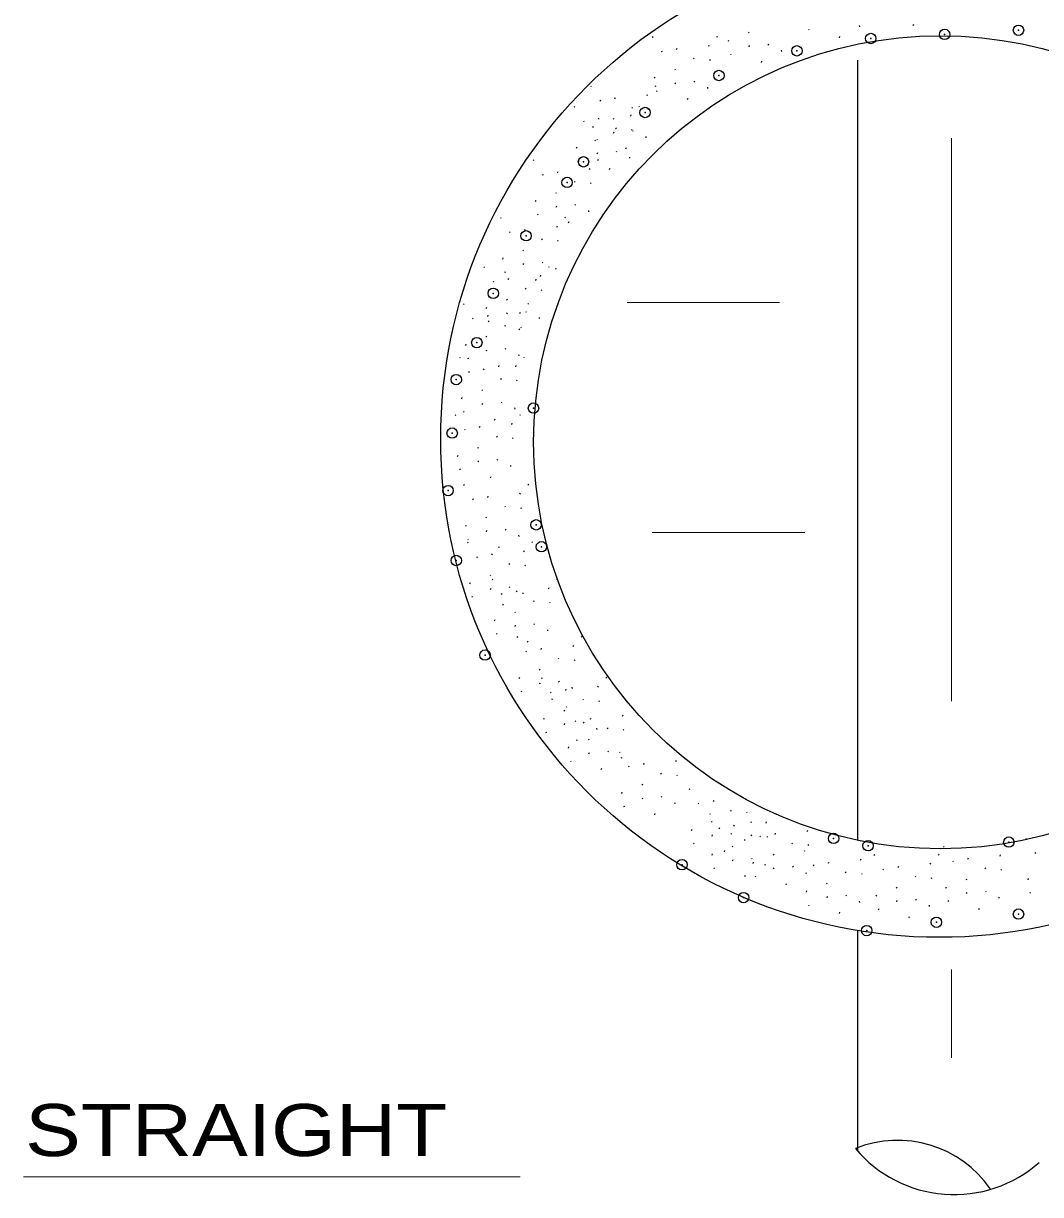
# Model space of a CAD drawing. Extents: x -6742 to 22381, y -5996 to 22381.
# Drawn here: x -6742 to -4495, y -655 to 1934 of the extents above; entities that cross this region are included whole.
import ezdxf

# ---------------------------------------------------------------- set-up
doc = ezdxf.new("R2010")
doc.units = 0
doc.header["$LTSCALE"] = 46
doc.header["$PDMODE"] = 32
doc.header["$PDSIZE"] = 23
doc.layers.add('63', color=7, linetype='Continuous', lineweight=25)

msp = doc.modelspace()

# ---------------------------------------------------------------- linework, layer by layer
at = {"layer": '63'}
for p, q in [((-5007.74, 1921.59), (-5006.54, 1919.79)), ((-4895.29, 1929.54), (-4894.99, 1926.84)), ((-4776.02, 1929.56), (-4774.82, 1932.26)), ((-5352.77, 1905.31), (-5351.57, 1903.51)), ((-5210.41, 1905.99), (-5209.21, 1904.19)), ((-5184.42, 1894.83), (-5183.22, 1897.53)), ((-5139.85, 1914.96), (-5138.65, 1913.16)), ((-4939.27, 1902.3), (-4938.07, 1905)), ((-5332.67, 1873.38), (-5331.47, 1871.58)), ((-5299.12, 1876.88), (-5297.92, 1879.58)), ((-5228.09, 1883.77), (-5226.89, 1886.47)), ((-5180.06, 1867.07), (-5178.86, 1865.27)), ((-5138.87, 1882.54), (-5137.67, 1885.24)), ((-5097.28, 1888.35), (-5096.08, 1886.55)), ((-5067.61, 1875.02), (-5067.31, 1872.32)), ((-5261.66, 1857.7), (-5260.46, 1855.9)), ((-5226.24, 1854.46), (-5225.04, 1852.66)), ((-5111.59, 1847.78), (-5110.39, 1850.47)), ((-4898.27, 128.15), (-4898.27, 1853.33)), ((-5347.67, 1813.05), (-5346.48, 1815.74)), ((-5303.1, 1833.17), (-5301.9, 1831.37)), ((-5488.82, 1796.26), (-5487.62, 1794.46)), ((-5346.45, 1796.94), (-5345.25, 1795.14)), ((-5302.12, 1800.76), (-5300.92, 1803.45)), ((-5260.53, 1806.56), (-5259.34, 1804.76)), ((-5230.86, 1793.23), (-5230.56, 1790.53)), ((-5468.71, 1764.33), (-5467.51, 1762.53)), ((-5435.17, 1767.83), (-5433.97, 1770.53)), ((-5364.14, 1774.72), (-5362.94, 1777.42)), ((-5343.31, 1785.28), (-5342.11, 1783.48)), ((-5274.84, 1765.99), (-5273.64, 1768.69)), ((-5525.09, 1750.82), (-5523.9, 1749.02)), ((-5397.7, 1748.65), (-5396.5, 1746.85)), ((-5382.73, 1751.5), (-5381.53, 1749.7)), ((-5362.28, 1745.41), (-5361.08, 1743.61)), ((-5504.99, 1718.89), (-5503.79, 1717.09)), ((-5471.45, 1722.39), (-5470.25, 1725.09)), ((-5439.15, 1724.12), (-5437.95, 1722.33)), ((-5400.41, 1729.29), (-5399.21, 1731.99)), ((-5483.72, 1704), (-5482.52, 1706.69)), ((-5438.16, 1691.71), (-5436.96, 1694.4)), ((-5433.98, 1703.21), (-5432.78, 1701.41)), ((-5398.56, 1699.97), (-5397.36, 1698.17)), ((-5396.58, 1697.51), (-5395.38, 1695.71)), ((-5366.91, 1684.18), (-5366.61, 1681.48)), ((-5520, 1658.56), (-5518.8, 1661.25)), ((-5479.35, 1676.23), (-5478.16, 1674.43)), ((-5475.43, 1678.69), (-5474.23, 1676.89)), ((-5410.89, 1656.94), (-5409.69, 1659.64)), ((-5615.79, 1632.68), (-5614.59, 1630.88)), ((-5474.44, 1646.27), (-5473.24, 1648.96)), ((-5473.42, 1633.37), (-5472.22, 1631.57)), ((-5432.86, 1652.08), (-5431.66, 1650.28)), ((-5403.19, 1638.74), (-5402.89, 1636.04)), ((-5562.14, 1604.26), (-5560.94, 1606.95)), ((-5515.63, 1630.79), (-5514.44, 1628.99)), ((-5491.11, 1611.15), (-5489.91, 1613.85)), ((-5447.17, 1611.5), (-5445.97, 1614.2)), ((-5595.69, 1600.75), (-5594.49, 1598.96)), ((-5524.68, 1585.08), (-5523.48, 1583.28)), ((-5489.26, 1581.83), (-5488.06, 1580.03)), ((-5566.12, 1560.55), (-5564.92, 1558.75)), ((-5610.69, 1540.42), (-5609.49, 1543.12)), ((-5565.14, 1528.13), (-5563.94, 1530.83)), ((-5523.55, 1533.94), (-5522.35, 1532.14)), ((-5688.35, 1505.46), (-5687.15, 1503.66)), ((-5606.33, 1512.65), (-5605.13, 1510.86)), ((-5545.98, 1506.14), (-5544.78, 1504.34)), ((-5493.88, 1520.6), (-5493.58, 1517.91)), ((-5634.7, 1477.03), (-5633.5, 1479.73)), ((-5563.67, 1483.92), (-5562.47, 1486.62)), ((-5537.86, 1493.37), (-5536.66, 1496.06)), ((-5668.24, 1473.53), (-5667.04, 1471.73)), ((-5597.23, 1457.85), (-5596.04, 1456.05)), ((-5561.81, 1454.61), (-5560.61, 1452.81)), ((-5638.68, 1433.32), (-5637.48, 1431.53)), ((-5683.25, 1413.2), (-5682.05, 1415.89)), ((-5637.69, 1400.91), (-5636.49, 1403.6)), ((-5596.11, 1406.72), (-5594.91, 1404.92)), ((-5724.62, 1396.41), (-5723.43, 1394.61)), ((-5678.89, 1385.43), (-5677.69, 1383.63)), ((-5599.95, 1374.87), (-5598.75, 1377.57)), ((-5582.26, 1397.09), (-5581.06, 1395.29)), ((-5566.44, 1393.38), (-5566.14, 1390.68)), ((-5704.52, 1364.48), (-5703.32, 1362.68)), ((-5670.98, 1367.98), (-5669.78, 1370.68)), ((-5633.51, 1348.8), (-5632.31, 1347)), ((-5610.42, 1366.14), (-5609.22, 1368.84)), ((-5674.96, 1324.27), (-5673.76, 1322.48)), ((-5598.09, 1345.56), (-5596.89, 1343.76)), ((-5769.97, 1314.62), (-5768.77, 1312.82)), ((-5719.53, 1304.15), (-5718.33, 1306.84)), ((-5645.29, 1293.09), (-5644.09, 1295.79)), ((-5632.39, 1297.67), (-5631.19, 1295.87)), ((-5627.61, 1315.31), (-5626.41, 1313.51)), ((-5749.87, 1282.69), (-5748.67, 1280.9)), ((-5716.32, 1286.2), (-5715.12, 1288.89)), ((-5715.16, 1276.38), (-5713.97, 1274.58)), ((-5673.97, 1291.86), (-5672.77, 1294.55)), ((-5602.72, 1284.33), (-5602.42, 1281.63)), ((-5678.86, 1267.02), (-5677.66, 1265.22)), ((-5646.7, 1257.09), (-5645.5, 1259.79)), ((-5643.44, 1263.77), (-5642.24, 1261.97)), ((-5764.87, 1222.36), (-5763.68, 1225.06)), ((-5720.31, 1242.49), (-5719.11, 1240.69)), ((-5779.04, 1196.48), (-5777.84, 1194.69)), ((-5760.51, 1194.59), (-5759.31, 1192.8)), ((-5719.32, 1210.07), (-5718.12, 1212.77)), ((-5677.73, 1215.88), (-5676.54, 1214.08)), ((-5648.06, 1202.54), (-5647.76, 1199.85)), ((-5636.68, 1197.17), (-5635.48, 1195.37)), ((-5725.39, 1168.06), (-5724.19, 1170.76)), ((-5692.05, 1175.3), (-5690.85, 1178)), ((-5654.36, 1174.95), (-5653.16, 1177.65)), ((-5758.94, 1164.56), (-5757.74, 1162.76)), ((-5687.93, 1148.88), (-5686.73, 1147.08)), ((-5652.51, 1145.64), (-5651.31, 1143.84)), ((-5729.38, 1124.35), (-5728.18, 1122.55)), ((-5773.94, 1104.22), (-5772.75, 1106.92)), ((-5728.39, 1091.93), (-5727.19, 1094.63)), ((-5686.8, 1097.74), (-5685.61, 1095.94)), ((-5788.11, 1069.26), (-5786.91, 1067.46)), ((-5769.58, 1076.46), (-5768.38, 1074.66)), ((-5657.13, 1084.41), (-5656.83, 1081.71)), ((-5645.75, 1069.94), (-5644.55, 1068.14)), ((-5768.01, 1037.33), (-5766.81, 1035.53)), ((-5734.46, 1040.83), (-5733.26, 1043.53)), ((-5701.11, 1057.17), (-5699.91, 1059.86)), ((-5663.43, 1047.73), (-5662.23, 1050.43)), ((-5697, 1021.65), (-5695.8, 1019.85)), ((-5661.58, 1018.41), (-5660.38, 1016.61)), ((-5738.44, 997.13), (-5737.24, 995.33)), ((-5783.01, 977), (-5781.82, 979.69)), ((-5737.46, 964.71), (-5736.26, 967.4)), ((-5695.87, 970.52), (-5694.68, 968.72)), ((-5778.65, 949.23), (-5777.45, 947.43)), ((-5710.18, 929.94), (-5708.98, 932.64)), ((-5666.2, 957.18), (-5665.9, 954.48)), ((-5769.97, 914.77), (-5768.77, 912.97)), ((-5627.61, 915.46), (-5626.41, 913.66)), ((-5749.87, 882.84), (-5748.67, 881.05)), ((-5716.32, 886.35), (-5715.12, 889.04)), ((-5645.29, 893.24), (-5644.09, 895.94)), ((-5678.86, 867.17), (-5677.66, 865.37)), ((-5643.44, 863.92), (-5642.24, 862.12)), ((-5720.31, 842.64), (-5719.11, 840.84)), ((-5764.87, 822.51), (-5763.68, 825.21)), ((-5719.32, 810.22), (-5718.12, 812.92)), ((-5677.73, 816.03), (-5676.54, 814.23)), ((-5760.9, 787.55), (-5759.7, 785.75)), ((-5760.51, 794.74), (-5759.31, 792.95)), ((-5692.05, 775.45), (-5690.85, 778.15)), ((-5648.06, 802.69), (-5647.76, 800)), ((-5618.54, 788.23), (-5617.34, 786.43)), ((-5740.8, 755.62), (-5739.6, 753.82)), ((-5707.25, 759.12), (-5706.05, 761.82)), ((-5636.22, 766.01), (-5635.02, 768.71)), ((-5669.79, 739.94), (-5668.59, 738.14)), ((-5634.37, 736.7), (-5633.17, 734.9)), ((-5711.24, 715.41), (-5710.04, 713.62)), ((-5706.49, 705.76), (-5705.29, 703.96)), ((-5564.12, 706.44), (-5562.92, 704.64)), ((-5755.8, 695.29), (-5754.61, 697.98)), ((-5710.25, 683), (-5709.05, 685.69)), ((-5686.38, 673.83), (-5685.18, 672.03)), ((-5668.67, 688.8), (-5667.47, 687)), ((-5652.84, 677.33), (-5651.64, 680.03)), ((-5638.99, 675.47), (-5638.69, 672.77)), ((-5581.81, 684.23), (-5580.61, 686.93)), ((-5751.44, 667.52), (-5750.24, 665.72)), ((-5682.98, 648.23), (-5681.78, 650.93)), ((-5615.37, 658.16), (-5614.17, 656.36)), ((-5579.95, 654.91), (-5578.75, 653.11)), ((-5656.82, 633.63), (-5655.62, 631.83)), ((-5701.39, 613.5), (-5700.19, 616.19)), ((-5655.83, 601.21), (-5654.63, 603.91)), ((-5614.25, 607.02), (-5613.05, 605.22)), ((-5697.02, 585.73), (-5695.83, 583.93)), ((-5652.07, 578.53), (-5650.87, 576.74)), ((-5584.58, 593.68), (-5584.28, 590.98)), ((-5509.7, 579.22), (-5508.5, 577.42)), ((-5631.96, 546.61), (-5630.77, 544.81)), ((-5628.56, 566.44), (-5627.36, 569.14)), ((-5598.42, 550.11), (-5597.22, 552.81)), ((-5527.39, 557), (-5526.19, 559.7)), ((-5560.96, 530.93), (-5559.76, 529.13)), ((-5525.54, 527.69), (-5524.34, 525.89)), ((-5602.4, 506.4), (-5601.2, 504.6)), ((-5646.97, 486.27), (-5645.77, 488.97)), ((-5601.42, 473.98), (-5600.22, 476.68)), ((-5597.65, 487.96), (-5596.45, 486.16)), ((-5559.83, 479.79), (-5558.63, 477.99)), ((-5530.16, 466.46), (-5529.86, 463.76)), ((-5472.97, 466.42), (-5471.77, 469.12)), ((-5455.29, 488.64), (-5454.09, 486.84)), ((-5642.61, 458.51), (-5641.41, 456.71)), ((-5577.55, 456.03), (-5576.35, 454.23)), ((-5574.14, 439.22), (-5572.94, 441.92)), ((-5544, 459.53), (-5542.8, 462.23)), ((-5506.54, 440.35), (-5505.34, 438.55)), ((-5547.98, 415.82), (-5546.78, 414.03)), ((-5543.23, 424.25), (-5542.03, 422.46)), ((-5471.12, 437.11), (-5469.92, 435.31)), ((-5592.55, 395.7), (-5591.35, 398.39)), ((-5523.13, 392.33), (-5521.93, 390.53)), ((-5505.41, 389.21), (-5504.21, 387.41)), ((-5489.58, 395.83), (-5488.38, 398.53)), ((-5418.55, 402.72), (-5417.35, 405.42)), ((-5588.19, 367.93), (-5586.99, 366.13)), ((-5547, 383.41), (-5545.8, 386.1)), ((-5475.74, 375.88), (-5475.44, 373.18)), ((-5452.12, 376.65), (-5450.92, 374.85)), ((-5416.7, 373.41), (-5415.5, 371.61)), ((-5519.72, 348.64), (-5518.52, 351.34)), ((-5493.57, 352.12), (-5492.37, 350.32)), ((-5538.13, 331.99), (-5536.94, 334.69)), ((-5492.58, 319.7), (-5491.38, 322.4)), ((-5451, 325.51), (-5449.8, 323.71)), ((-5425.33, 324.15), (-5424.13, 322.35)), ((-5421.32, 312.18), (-5421.02, 309.48)), ((-5533.77, 304.23), (-5532.57, 302.43)), ((-5465.31, 284.94), (-5464.11, 287.64)), ((-5405.22, 292.22), (-5404.03, 290.42)), ((-5371.68, 295.72), (-5370.48, 298.42)), ((-5300.65, 302.62), (-5299.45, 305.32)), ((-5334.22, 276.55), (-5333.02, 274.75)), ((-5298.8, 273.3), (-5297.6, 271.5)), ((-5420.23, 231.89), (-5419.03, 234.59)), ((-5375.66, 252.02), (-5374.46, 250.22)), ((-5271.15, 242.25), (-5269.95, 240.45)), ((-5374.68, 219.6), (-5373.48, 222.3)), ((-5333.09, 225.41), (-5331.89, 223.61)), ((-5303.42, 212.07), (-5303.12, 209.37)), ((-5251.04, 210.32), (-5249.84, 208.52)), ((-5217.5, 213.82), (-5216.3, 216.52)), ((-5415.87, 204.12), (-5414.67, 202.32)), ((-5347.4, 184.83), (-5346.2, 187.53)), ((-5225.8, 187.64), (-5224.6, 185.85)), ((-5180.03, 194.64), (-5178.83, 192.84)), ((-5144.61, 191.4), (-5143.41, 189.6)), ((-5083.43, 188.33), (-5082.23, 186.53)), ((-5221.48, 170.11), (-5220.28, 168.32)), ((-5205.69, 155.72), (-5204.5, 153.92)), ((-5172.15, 159.22), (-5170.95, 161.92)), ((-5135.1, 169.44), (-5133.9, 167.65)), ((-5101.12, 166.11), (-5099.92, 168.81)), ((-5266.05, 149.99), (-5264.85, 152.68)), ((-5220.49, 137.7), (-5219.29, 140.39)), ((-5178.91, 143.5), (-5177.71, 141.7)), ((-5149.24, 130.17), (-5148.94, 127.47)), ((-5134.68, 140.04), (-5133.49, 138.24)), ((-5115, 137.52), (-5113.8, 135.72)), ((-5099.27, 136.8), (-5098.07, 135)), ((-5081.45, 141.02), (-5080.25, 143.72)), ((-5010.42, 147.91), (-5009.22, 150.61)), ((-4527.44, 133.04), (-4526.24, 131.24)), ((-5261.68, 122.22), (-5260.49, 120.42)), ((-5193.22, 102.93), (-5192.02, 105.63)), ((-5176.13, 115.51), (-5174.93, 113.71)), ((-5043.99, 121.84), (-5042.79, 120.04)), ((-5017.2, 105.74), (-5016, 103.94)), ((-5008.57, 118.6), (-5007.37, 116.8)), ((-4874.83, 106.43), (-4873.63, 104.63)), ((-4708.83, 114.84), (-4707.63, 113.04)), ((-4566.47, 115.53), (-4565.27, 113.73)), ((-5220.7, 95.38), (-5219.5, 98.08)), ((-5175.15, 83.09), (-5173.95, 85.79)), ((-5133.56, 88.9), (-5132.36, 87.1)), ((-5130, 77.18), (-5128.81, 79.88)), ((-5085.43, 97.31), (-5084.23, 95.51)), ((-4963.55, 77.32), (-4962.35, 80.01)), ((-4892.52, 84.21), (-4891.32, 86.91)), ((-4863.01, 96.64), (-4861.82, 94.84)), ((-4738.33, 75.11), (-4737.13, 77.81)), ((-4720.65, 97.33), (-4719.45, 95.53)), ((-4688.73, 82.91), (-4687.53, 81.12)), ((-4655.18, 86.42), (-4653.98, 89.11)), ((-4584.15, 93.31), (-4582.95, 96.01)), ((-4507.33, 101.12), (-4506.14, 99.32)), ((-5216.34, 67.62), (-5215.14, 65.82)), ((-5103.89, 75.57), (-5103.59, 72.87)), ((-5084.45, 64.89), (-5083.25, 67.59)), ((-5042.86, 70.7), (-5041.67, 68.9)), ((-5013.19, 57.37), (-5012.89, 54.67)), ((-4997.09, 73.81), (-4995.89, 72.02)), ((-4926.08, 58.14), (-4924.89, 56.34)), ((-4890.67, 54.89), (-4889.47, 53.09)), ((-4842.91, 64.71), (-4841.71, 62.92)), ((-4809.37, 68.22), (-4808.17, 70.91)), ((-4617.72, 67.24), (-4616.52, 65.44)), ((-4582.3, 63.99), (-4581.1, 62.19)), ((-5147.87, 48.33), (-5146.67, 51.03)), ((-5125.64, 49.42), (-5124.44, 47.62)), ((-5057.17, 30.13), (-5055.97, 32.82)), ((-4967.53, 33.61), (-4966.33, 31.81)), ((-4771.9, 49.04), (-4770.7, 47.24)), ((-4736.48, 45.79), (-4735.28, 43.99)), ((-4659.16, 42.71), (-4657.96, 40.91)), ((-4522.34, 40.78), (-4521.14, 43.48)), ((-5012.1, 13.48), (-5010.9, 16.18)), ((-4966.54, 1.19), (-4965.34, 3.89)), ((-4924.96, 7), (-4923.76, 5.2)), ((-4857.92, 4.38), (-4856.72, 7.08)), ((-4813.35, 24.51), (-4812.15, 22.71)), ((-4703.73, 22.58), (-4702.53, 25.28)), ((-4658.18, 10.29), (-4656.98, 12.99)), ((-4616.59, 16.1), (-4615.4, 14.3)), ((-4586.92, 2.76), (-4586.62, 0.07)), ((-4517.98, 13.02), (-4516.78, 11.22)), ((-5007.74, -14.29), (-5006.54, -16.08)), ((-4895.29, -6.34), (-4894.99, -9.03)), ((-4853.55, -23.39), (-4852.36, -25.18)), ((-4812.36, -7.91), (-4811.16, -5.21)), ((-4770.78, -2.1), (-4769.58, -3.9)), ((-4741.11, -15.44), (-4740.81, -18.13)), ((-4699.37, -5.19), (-4698.17, -6.98)), ((-4630.9, -24.48), (-4629.7, -21.78)), ((-4939.27, -33.58), (-4938.07, -30.88)), ((-4785.09, -42.68), (-4783.89, -39.98)), ((-4898.27, -557.23), (-4898.27, -71.52))]:
    msp.add_line(p, q, dxfattribs=at)
at = {"layer": '63', "lineweight": 13}
for p, q in [((-4691.32, 1680.74), (-4691.32, 435.76)), ((-5408.55, 1316.94), (-5071.53, 1316.94)), ((-5352.81, 809.06), (-5015.79, 809.06)), ((-4691.32, -157.72), (-4691.32, -352.68)), ((-6742.47, -616.17), (-5644.45, -616.17))]:
    msp.add_line(p, q, dxfattribs=at)
at = {"layer": '63'}
for centre, radius in [((-4718.4, 1015.57), 1101.86), ((-4716.03, 1008.31), 898.82)]:
    msp.add_circle(centre, radius, dxfattribs=at)
for centre, radius, start, end in [((-4810.58, -784), 248.98, 34.45661, 111.99915), ((-4685.55, -370.32), 284.75, 219.94699, 311.34154)]:
    msp.add_arc(centre, radius, start, end, dxfattribs=at)
for p in [(-4706.56, 1910.02), (-4543.31, 1919.11), (-4869.81, 1900.93), (-5033.07, 1873.67), (-5205.39, 1819.15), (-5368.64, 1737.36), (-5504.68, 1628.31), (-5540.96, 1582.87), (-5631.66, 1464.74), (-5704.21, 1337.51), (-5740.49, 1228.46), (-5785.84, 1146.67), (-5615.29, 1083.73), (-5794.91, 1028.54), (-5803.98, 901.31), (-5609.42, 825.75), (-5597.68, 777.38), (-5785.84, 746.83), (-5722.35, 537.81), (-4952.1, 132.43), (-4564.76, 124.37), (-4875.81, 116.31), (-5287.01, 74.3), (-5150.97, 1.5), (-4543.31, -34.9), (-4724.7, -53.1), (-4878.88, -71.31)]:
    msp.add_point(p, dxfattribs=at)

# ---------------------------------------------------------------- texts
at = {"layer": '63', "width": 1.2}
msp.add_text('STRAIGHT', height=115, dxfattribs=at).set_placement((-6738.74, -569.88))

doc.saveas('drawing.dxf')
